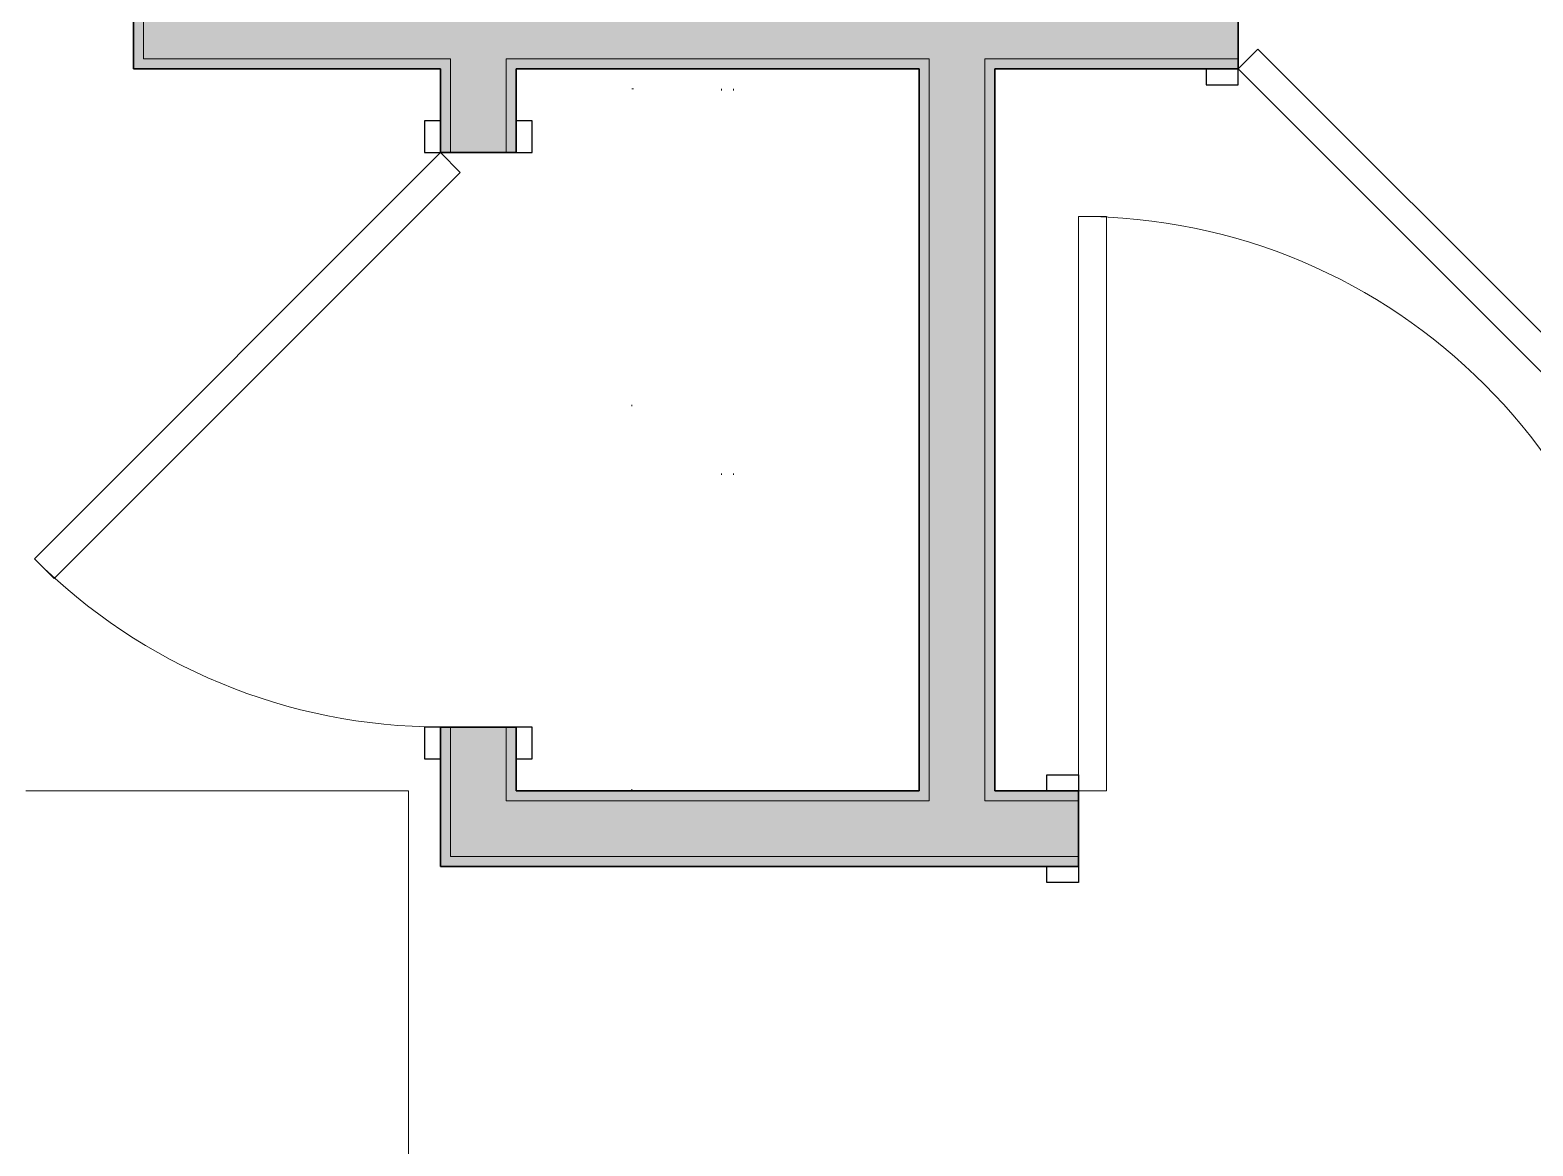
# Model space of a CAD drawing. Header units: inches. Extents: x 6 to 8416, y -388 to 6104.
# Drawn here: x 5561.2 to 5655.4, y 535.4 to 605.4 of the extents above; entities that cross this region are included whole.
import ezdxf

# ---------------------------------------------------------------- set-up
doc = ezdxf.new("R2010")
doc.units = ezdxf.units.IN
doc.header["$MEASUREMENT"] = 0
doc.linetypes.add('Dot 1_16_', pattern=[24, 0, -24])
doc.linetypes.add('Hidden 1_16_', pattern=[36, 24, -12])
for name, color, linetype, lineweight in [('A-DOOR', 31, 'Continuous', 18), ('A-DOOR-FRAM', 31, 'Continuous', 25), ('A-GENM', 13, 'Continuous', 18), ('A-WALL', 113, 'Continuous', 25), ('A-WALL-PATT', 111, 'Continuous', 35), ('I-WALL', 2, 'Continuous', 25), ('Q-CASE', 31, 'Continuous', 18)]:
    doc.layers.add(name, color=color, linetype=linetype, lineweight=lineweight)

# ---------------------------------------------------------------- blocks, each defined once
blk = doc.blocks.new('Unit-Single-Flush-ICC ADA-AM - 36_ x 84_-NR _U-BA _ BATH_-6492505-LEVEL 3 - PLAN Copy 1 Copy 1')
at = {"layer": 'A-DOOR'}
for p, q in [((-8.693, 26.593), (-7.456, 27.831)), ((18, 2.375), (-7.456, 27.831)), ((16.763, 1.138), (-8.693, 26.593)), ((16.763, 1.138), (18, 2.375))]:
    blk.add_line(p, q, dxfattribs=at)
at = {"layer": 'A-DOOR', "lineweight": 9}
blk.add_arc((18, 2.375), 36, 135, 180, dxfattribs=at)
at = {"layer": 'A-DOOR-FRAM'}
for p, q in [((-18, 3.375), (-20, 3.375)), ((-20, 3.375), (-20, 2.375)), ((-18, 2.375), (-18, 3.375)), ((20, 3.375), (18, 3.375)), ((18, 3.375), (18, 2.375)), ((20, 2.375), (20, 3.375)), ((-20, 2.375), (-18, 2.375)), ((18, 2.375), (20, 2.375)), ((-18, -2.375), (-20, -2.375)), ((-20, -2.375), (-20, -3.375)), ((-18, -3.375), (-18, -2.375)), ((20, -2.375), (18, -2.375)), ((18, -2.375), (18, -3.375)), ((20, -3.375), (20, -2.375)), ((-20, -3.375), (-18, -3.375)), ((18, -3.375), (20, -3.375))]:
    blk.add_line(p, q, dxfattribs=at)
at = {"layer": 'A-DOOR-FRAM', "lineweight": 18}
for p, q in [((-18, 3.375), (-20, 3.375)), ((-20, 3.375), (-20, 2.375)), ((-18, 3.375), (-18, 2.375)), ((20, 3.375), (18, 3.375)), ((18, 3.375), (18, 2.375)), ((20, 3.375), (20, 2.375)), ((-20, 2.375), (-18, 2.375)), ((18, 2.375), (20, 2.375)), ((-20, -3.375), (-20, -2.375)), ((-18, -2.375), (-20, -2.375)), ((-18, -3.375), (-18, -2.375)), ((18, -3.375), (18, -2.375)), ((20, -2.375), (18, -2.375)), ((20, -3.375), (20, -2.375)), ((-20, -3.375), (-18, -3.375)), ((18, -3.375), (20, -3.375))]:
    blk.add_line(p, q, dxfattribs=at)
blk = doc.blocks.new('CW Closet Shelf-AM - CW Closet Shelf-AM-2284463-LEVEL 3 - PLAN Copy 1 Copy 1')
at = {"layer": 'Q-CASE', "linetype": 'Dot 1_16_', "lineweight": 9}
for p, q in [((-21.262, -42), (-21.262, -24)), ((-21.262, -24), (22.738, -24)), ((22.738, -24), (22.738, -42)), ((-21.262, -35.625), (22.738, -35.625)), ((-21.262, -36.375), (22.738, -36.375)), ((22.738, -42), (-21.262, -42))]:
    blk.add_line(p, q, dxfattribs=at)
blk = doc.blocks.new('Unit-Single-Flush-ICC ADA-AM - 36_ x 84_-NR _U-BE _ BED_-6493222-LEVEL 3 - PLAN Copy 1 Copy 1')
at = {"layer": 'A-DOOR'}
for p, q in [((16.25, -2.375), (18, -2.375)), ((16.25, -2.375), (16.25, -38.375)), ((18, -2.375), (18, -38.375)), ((16.25, -38.375), (18, -38.375))]:
    blk.add_line(p, q, dxfattribs=at)
at = {"layer": 'A-DOOR', "lineweight": 9}
blk.add_arc((18, -2.375), 36, 180, 270, dxfattribs=at)
at = {"layer": 'A-DOOR-FRAM'}
for p, q in [((-20, 2.375), (-20, 3.375)), ((-20, 3.375), (-18, 3.375)), ((-18, 3.375), (-18, 2.375)), ((18, 2.375), (18, 3.375)), ((18, 3.375), (20, 3.375)), ((20, 3.375), (20, 2.375)), ((-18, 2.375), (-20, 2.375)), ((20, 2.375), (18, 2.375)), ((-20, -2.375), (-18, -2.375)), ((-20, -3.375), (-20, -2.375)), ((-18, -2.375), (-18, -3.375)), ((18, -2.375), (20, -2.375)), ((18, -3.375), (18, -2.375)), ((20, -2.375), (20, -3.375)), ((-18, -3.375), (-20, -3.375)), ((20, -3.375), (18, -3.375))]:
    blk.add_line(p, q, dxfattribs=at)
at = {"layer": 'A-DOOR-FRAM', "lineweight": 18}
for p, q in [((-20, 3.375), (-18, 3.375)), ((-20, 3.375), (-20, 2.375)), ((-18, 3.375), (-18, 2.375)), ((18, 3.375), (20, 3.375)), ((18, 3.375), (18, 2.375)), ((20, 3.375), (20, 2.375)), ((-18, 2.375), (-20, 2.375)), ((20, 2.375), (18, 2.375)), ((-20, -3.375), (-20, -2.375)), ((-20, -2.375), (-18, -2.375)), ((-18, -3.375), (-18, -2.375)), ((18, -3.375), (18, -2.375)), ((18, -2.375), (20, -2.375)), ((20, -3.375), (20, -2.375)), ((-18, -3.375), (-20, -3.375)), ((20, -3.375), (18, -3.375))]:
    blk.add_line(p, q, dxfattribs=at)
blk = doc.blocks.new('Unit-Single-Flush-ICC ADA-AM - 36_ x 84_-NR _U-C2 _ CLOSET_-5466153-LEVEL 3 - PLAN Copy 1 Copy 1')
at = {"layer": 'A-DOOR'}
for p, q in [((-8.693, 26.593), (-7.456, 27.831)), ((18, 2.375), (-7.456, 27.831)), ((16.763, 1.138), (-8.693, 26.593)), ((16.763, 1.138), (18, 2.375))]:
    blk.add_line(p, q, dxfattribs=at)
at = {"layer": 'A-DOOR', "lineweight": 9}
blk.add_arc((18, 2.375), 36, 135, 180, dxfattribs=at)
at = {"layer": 'A-DOOR-FRAM'}
for p, q in [((-18, 3.375), (-20, 3.375)), ((-20, 3.375), (-20, 2.375)), ((-18, 2.375), (-18, 3.375)), ((20, 3.375), (18, 3.375)), ((18, 3.375), (18, 2.375)), ((20, 2.375), (20, 3.375)), ((-20, 2.375), (-18, 2.375)), ((18, 2.375), (20, 2.375)), ((-18, -2.375), (-20, -2.375)), ((-20, -2.375), (-20, -3.375)), ((-18, -3.375), (-18, -2.375)), ((20, -2.375), (18, -2.375)), ((18, -2.375), (18, -3.375)), ((20, -3.375), (20, -2.375)), ((-20, -3.375), (-18, -3.375)), ((18, -3.375), (20, -3.375))]:
    blk.add_line(p, q, dxfattribs=at)
at = {"layer": 'A-DOOR-FRAM', "lineweight": 18}
for p, q in [((-18, 3.375), (-20, 3.375)), ((-20, 3.375), (-20, 2.375)), ((-18, 3.375), (-18, 2.375)), ((20, 3.375), (18, 3.375)), ((18, 3.375), (18, 2.375)), ((20, 3.375), (20, 2.375)), ((-20, 2.375), (-18, 2.375)), ((18, 2.375), (20, 2.375)), ((-20, -3.375), (-20, -2.375)), ((-18, -2.375), (-20, -2.375)), ((-18, -3.375), (-18, -2.375)), ((18, -3.375), (18, -2.375)), ((20, -2.375), (18, -2.375)), ((20, -3.375), (20, -2.375)), ((-20, -3.375), (-18, -3.375)), ((18, -3.375), (20, -3.375))]:
    blk.add_line(p, q, dxfattribs=at)
blk = doc.blocks.new('GM Door Pull Clearance-ICC ADA-AM - GM Door Pull Clearance-ICC ADA-AM-3199160-LEVEL 3 - PLAN Copy 1 Copy 1')
at = {"layer": 'A-GENM', "linetype": 'Hidden 1_16_', "lineweight": 9}
for p, q in [((-36, 3.875), (-36, 63.875)), ((-36, 63.875), (18, 63.875)), ((18, 63.875), (18, 4.875)), ((-1, 61.875), (-1, 56.375)), ((-1, 61.875), (1, 61.875)), ((1, 61.875), (1, 56.375)), ((-2.414, 57.789), (-3.828, 56.375)), ((-1, 56.375), (-2.414, 57.789)), ((1, 56.375), (2.414, 57.789)), ((2.414, 57.789), (3.828, 56.375)), ((-3.828, 56.375), (0, 52.547)), ((3.828, 56.375), (0, 52.547)), ((18, 3.875), (-18, 3.875))]:
    blk.add_line(p, q, dxfattribs=at)

msp = doc.modelspace()

# ---------------------------------------------------------------- hatches: boundary and pattern name
at = {"layer": 'A-WALL-PATT', "transparency": 33554560}
for points in [[(5567.66533733, 602.93577679), (5568.29033733, 602.93577679), (5568.29033733, 747.68577679), (5567.66533733, 747.68577679), (5567.66533733, 606.65606081)], [(5617.54033733, 557.68577679), (5617.54033733, 602.93577679), (5616.91533733, 602.93577679), (5616.91533733, 557.68577679)]]:
    msp.add_hatch(color=10, dxfattribs=at).paths.add_polyline_path(points)
h = msp.add_hatch(color=10, dxfattribs=at)
h.paths.add_polyline_path([(5711.66533733, 602.93577679), (5711.66533733, 603.56077679), (5672.91533733, 603.56077679), (5672.91533733, 602.93577679), (5691.97553685, 602.93577679)])
h.paths.add_polyline_path([(5616.91533733, 602.93577679), (5617.54033733, 602.93577679), (5617.54033733, 603.56077679), (5591.04033733, 603.56077679), (5591.04033733, 602.93577679), (5591.66533733, 602.93577679)])
h.paths.add_polyline_path([(5621.04033733, 602.93577679), (5636.91533733, 602.93577679), (5636.91533733, 603.56077679), (5621.04033733, 603.56077679)])
h.paths.add_polyline_path([(5572.41533733, 602.93577679), (5587.54033733, 602.93577679), (5587.54033733, 603.56077679), (5568.29033733, 603.56077679), (5568.29033733, 602.93577679)])
h = msp.add_hatch(color=10, dxfattribs=at)
h.paths.add_polyline_path([(5587.54033733, 553.56077679), (5587.54033733, 561.68577679), (5586.91533733, 561.68577679), (5586.91533733, 553.56077679)])
h.paths.add_polyline_path([(5586.91533733, 597.68577679), (5587.54033733, 597.68577679), (5587.54033733, 602.93577679), (5586.91533733, 602.93577679)])
at = {"layer": 'A-WALL-PATT', "lineweight": 25, "transparency": 33554560}
h = msp.add_hatch(color=10, dxfattribs=at)
h.paths.add_polyline_path([(5591.04033733, 557.68577679), (5591.66533733, 557.68577679), (5591.66533733, 561.68577679), (5591.04033733, 561.68577679)])
h.paths.add_polyline_path([(5591.04033733, 597.68577679), (5591.66533733, 597.68577679), (5591.66533733, 602.93577679), (5591.04033733, 602.93577679)])
msp.add_hatch(color=10, dxfattribs=at).paths.add_polyline_path([(5621.66533733, 557.68577679), (5621.66533733, 602.93577679), (5621.04033733, 602.93577679), (5621.04033733, 557.68577679)])
h = msp.add_hatch(color=10, dxfattribs=at)
h.paths.add_polyline_path([(5810.07428685, 557.06077679), (5810.16533733, 557.06077679), (5810.07428685, 557.68577679), (5662.91533733, 557.68577679), (5662.91533733, 557.06077679), (5793.20303685, 557.06077679)])
h.paths.add_polyline_path([(5626.91533733, 557.06077679), (5626.91533733, 557.68577679), (5621.04033733, 557.68577679), (5621.04033733, 557.06077679), (5624.49053685, 557.06077679)])
h.paths.add_polyline_path([(5617.54033733, 557.06077679), (5617.54033733, 557.68577679), (5591.04033733, 557.68577679), (5591.04033733, 557.06077679)])
at = {"layer": 'A-WALL-PATT', "transparency": 33554560}
h = msp.add_hatch(color=10, dxfattribs=at)
h.paths.add_polyline_path([(5810.16533733, 552.93577679), (5814.29033733, 552.93577679), (5814.29033733, 553.56077679), (5662.91533733, 553.56077679), (5662.91533733, 552.93577679), (5810.07428685, 552.93577679)])
h.paths.add_polyline_path([(5624.49053685, 552.93577679), (5626.91533733, 552.93577679), (5626.91533733, 553.56077679), (5586.91533733, 553.56077679), (5586.91533733, 552.93577679)])
at = {"layer": 'I-WALL', "transparency": 33554560}
for points in [[(5571.79033733, 603.56077679), (5571.79033733, 747.06077679), (5568.29033733, 747.06077679), (5568.29033733, 603.56077679)], [(5617.54033733, 557.06077679), (5621.04033733, 557.06077679), (5621.04033733, 603.56077679), (5617.54033733, 603.56077679), (5617.54033733, 557.68577679)]]:
    msp.add_hatch(color=10, dxfattribs=at).paths.add_polyline_path(points)
h = msp.add_hatch(color=10, dxfattribs=at)
h.paths.add_polyline_path([(5711.04033733, 603.56077679), (5711.04033733, 607.06077679), (5672.91533733, 607.06077679), (5672.91533733, 603.56077679), (5691.97553685, 603.56077679)])
h.paths.add_polyline_path([(5621.04033733, 603.56077679), (5636.91533733, 603.56077679), (5636.91533733, 607.06077679), (5571.79033733, 607.06077679), (5571.79033733, 603.56077679), (5617.54033733, 603.56077679)])
h = msp.add_hatch(color=10, dxfattribs=at)
h.paths.add_polyline_path([(5591.04033733, 557.06077679), (5591.04033733, 561.68577679), (5587.54033733, 561.68577679), (5587.54033733, 557.06077679)])
h.paths.add_polyline_path([(5590.74803685, 597.68577679), (5591.04033733, 597.68577679), (5591.04033733, 603.56077679), (5587.54033733, 603.56077679), (5587.54033733, 597.68577679)])
h = msp.add_hatch(color=10, dxfattribs=at)
h.paths.add_polyline_path([(5810.07428685, 553.56077679), (5810.79033733, 553.56077679), (5810.79033733, 557.06077679), (5662.91533733, 557.06077679), (5662.91533733, 553.56077679), (5793.20303685, 553.56077679)])
h.paths.add_polyline_path([(5624.49053685, 553.56077679), (5626.91533733, 553.56077679), (5626.91533733, 557.06077679), (5587.54033733, 557.06077679), (5587.54033733, 553.56077679)])

# ---------------------------------------------------------------- linework, layer by layer
at = {"layer": 'A-WALL', "lineweight": 9}
for p, q in [((5568.29033733, 747.06077679), (5568.29033733, 603.56077679)), ((5568.29033733, 603.56077679), (5587.54033733, 603.56077679)), ((5587.54033733, 603.56077679), (5587.54033733, 597.68577679)), ((5591.04033733, 603.56077679), (5617.54033733, 603.56077679)), ((5591.04033733, 597.68577679), (5591.04033733, 603.56077679)), ((5617.54033733, 603.56077679), (5617.54033733, 557.06077679)), ((5621.04033733, 603.56077679), (5636.91533733, 603.56077679)), ((5621.04033733, 603.56077679), (5621.04033733, 557.06077679)), ((5587.54033733, 553.56077679), (5587.54033733, 561.68577679)), ((5591.04033733, 561.68577679), (5591.04033733, 557.06077679)), ((5591.04033733, 557.06077679), (5617.54033733, 557.06077679)), ((5621.04033733, 557.06077679), (5626.91533733, 557.06077679)), ((5587.54033733, 553.56077679), (5626.91533733, 553.56077679))]:
    msp.add_line(p, q, dxfattribs=at)
at = {"layer": 'I-WALL', "lineweight": 35}
for p, q in [((5567.66533733, 747.68577679), (5567.66533733, 602.93577679)), ((5636.91533733, 602.93577679), (5636.91533733, 607.68577679)), ((5567.66533733, 602.93577679), (5586.91533733, 602.93577679)), ((5586.91533733, 602.93577679), (5586.91533733, 597.68577679)), ((5591.66533733, 602.93577679), (5616.91533733, 602.93577679)), ((5591.66533733, 597.68577679), (5591.66533733, 602.93577679)), ((5616.91533733, 602.93577679), (5616.91533733, 557.68577679)), ((5621.66533733, 602.93577679), (5636.91533733, 602.93577679)), ((5621.66533733, 557.68577679), (5621.66533733, 602.93577679)), ((5586.91533733, 597.68577679), (5591.66533733, 597.68577679)), ((5586.91533733, 561.68577679), (5586.91533733, 552.93577679)), ((5591.66533733, 561.68577679), (5586.91533733, 561.68577679)), ((5591.66533733, 557.68577679), (5591.66533733, 561.68577679)), ((5616.91533733, 557.68577679), (5591.66533733, 557.68577679)), ((5626.91533733, 557.68577679), (5621.66533733, 557.68577679)), ((5626.91533733, 552.93577679), (5626.91533733, 557.68577679)), ((5586.91533733, 552.93577679), (5626.91533733, 552.93577679))]:
    msp.add_line(p, q, dxfattribs=at)

# ---------------------------------------------------------------- block references
at = {"layer": 'A-DOOR'}
for name, p, rotation in [('Unit-Single-Flush-ICC ADA-AM - 36_ x 84_-NR _U-BA _ BATH_-6492505-LEVEL 3 - PLAN Copy 1 Copy 1', (5654.91533733, 605.31077679), 180), ('Unit-Single-Flush-ICC ADA-AM - 36_ x 84_-NR _U-C2 _ CLOSET_-5466153-LEVEL 3 - PLAN Copy 1 Copy 1', (5589.29033733, 579.68577679), 89.99999999999874), ('Unit-Single-Flush-ICC ADA-AM - 36_ x 84_-NR _U-BE _ BED_-6493222-LEVEL 3 - PLAN Copy 1 Copy 1', (5644.91533733, 555.31077679), 180)]:
    msp.add_blockref(name, p, dxfattribs=dict(at, rotation=rotation))
at = {"layer": 'A-GENM', "linetype": 'Hidden 1_16_', "lineweight": 9, "rotation": 270}
msp.add_blockref('GM Door Pull Clearance-ICC ADA-AM - GM Door Pull Clearance-ICC ADA-AM-3199160-LEVEL 3 - PLAN Copy 1 Copy 1', (5521.04033733, 521.68577679), dxfattribs=at)
at = {"layer": 'Q-CASE', "rotation": 269.9999999999995}
msp.add_blockref('CW Closet Shelf-AM - CW Closet Shelf-AM-2284463-LEVEL 3 - PLAN Copy 1 Copy 1', (5640.91533733, 580.42348171), dxfattribs=at)

doc.saveas('drawing.dxf')
